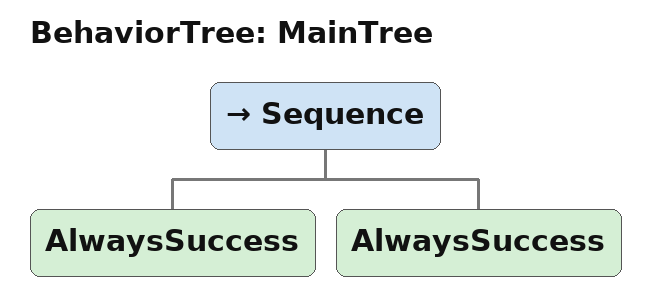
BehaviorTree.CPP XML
<?xml version="1.0" encoding="UTF-8"?>
<root main_tree_to_execute="MainTree">
    <BehaviorTree ID="MainTree">
        <Sequence>
            <AlwaysSuccess/>
            <AlwaysSuccess/>
        </Sequence>
    </BehaviorTree>
</root>
